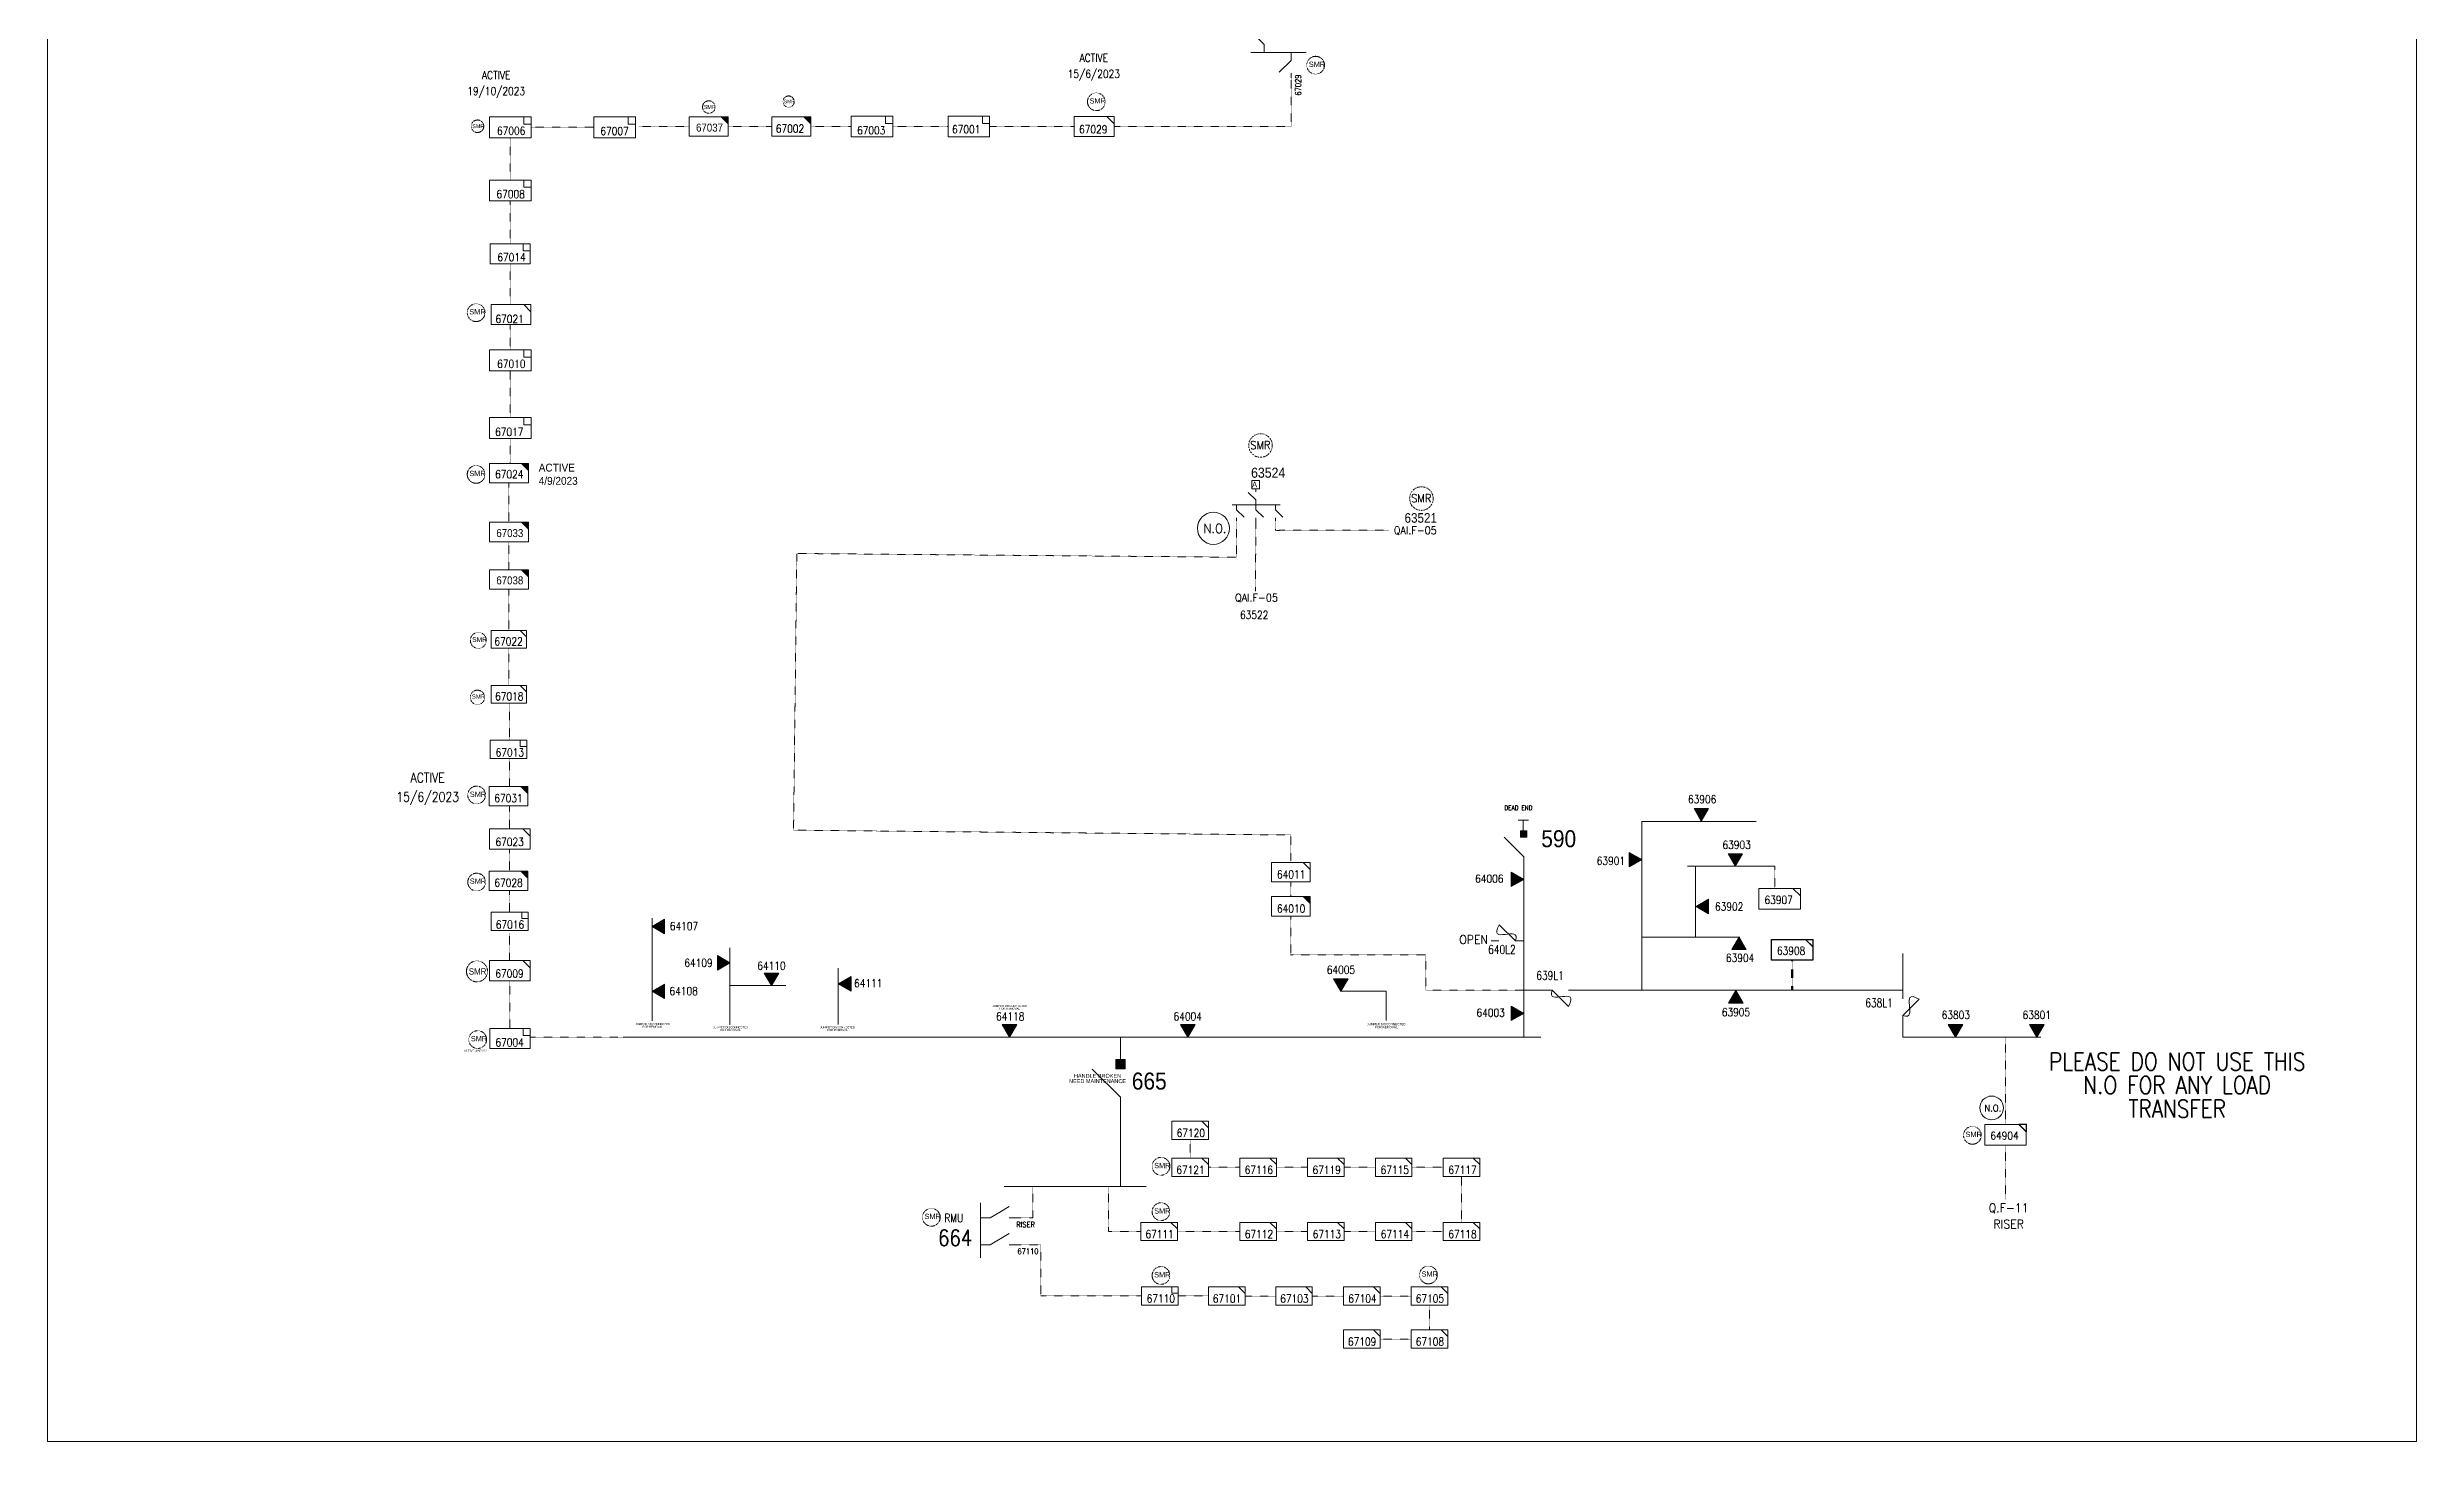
# Model space of a CAD drawing. Header units: metres. Extents: x 65984 to 144644, y -19036 to 23726.
# Drawn here: x 86688 to 88080, y -2114 to -1295 of the extents above; entities that cross this region are included whole.
import ezdxf
from ezdxf.enums import TextEntityAlignment as Align

# ---------------------------------------------------------------- set-up
doc = ezdxf.new("R2010")
doc.units = ezdxf.units.M
doc.header["$MEASUREMENT"] = 0
doc.linetypes.add('DGN Style 3', pattern=[0.013877, 0, -0.013877])
doc.linetypes.add('DGN Style 4', pattern=[1.6, 0.8, -0.4, 0, -0.4])
doc.layers.get('0').update_dxf_attribs({"color": 95, "lineweight": 40})
for name, color, linetype, lineweight in [('ABS', 7, 'Continuous', 40), ('ABS NUMBER', 112, 'Continuous', 30), ('d_eos', 111, 'Continuous', 40), ('d_tf', 1, 'Continuous', 40), ('d_tf no', 6, 'Continuous', 40), ('d_ug cable', 95, 'Continuous', 40), ('d_village name', 7, 'Continuous', 40), ('fedr no', 95, 'Continuous', 40), ('Level 37', 7, 'Continuous', 0), ('O H MAIN FEEDER', 4, 'Continuous', 100), ('SW N O', 114, 'Continuous', 30)]:
    doc.layers.add(name, color=color, linetype=linetype, lineweight=lineweight)
doc.styles.add('NASKHF', font='naskhf.shx', dxfattribs={"height": 8})
doc.styles.add('Style-Arial', font='arial.ttf')
doc.styles.add('Style-ENGINEERING', font='ENGINEERING.shx')
doc.styles.add('Style-msdefault', font='msdefault.shx')
doc.styles.add('Style-simplex', font='simplex.shx')
doc.styles.add('Style-STANDARD', font='STANDARD.shx')

# ---------------------------------------------------------------- blocks, each defined once
blk = doc.blocks.new('*U1217')
at = {"layer": 'd_eos', "color": 2, "linetype": 'Continuous', "lineweight": 13, "ltscale": 0.638341}
for p, q in [((0, -16.2), (0, 16.2)), ((-12.1, 7.4), (-14.9, 7.4)), ((-4.7, 7.4), (-11.5, 0.4)), ((0, 7.4), (-4.7, 7.4)), ((0, -8.4), (4.6, -8.4)), ((4.6, -8.4), (11.4, -15.4)), ((12.1, -8.4), (14.9, -8.4))]:
    blk.add_line(p, q, dxfattribs=at)
blk = doc.blocks.new('TF3_3_2')
at = {"layer": 'd_village name', "color": 0, "linetype": 'Continuous', "lineweight": -2, "ltscale": 500}
for p, q in [((5650, 4500), (9150, 4500)), ((9150, 4500), (9150, 1000))]:
    blk.add_line(p, q, dxfattribs=at)
at = {"layer": 'd_village name', "color": 0, "linetype": 'Continuous', "lineweight": -2, "ltscale": 500, "flags": 128}
blk.add_lwpolyline([(9150, 1000), (5650, 1000), (5650, 4500)], dxfattribs=at)
at = {"layer": 'd_village name', "color": 0, "linetype": 'Continuous', "lineweight": -2, "ltscale": 500}
blk.add_3dface([(-10850, 4500), (9150, 4500), (9150, -5500), (-10850, -5500)], dxfattribs=at)
blk = doc.blocks.new('TF_2_3')
at = {"layer": 'd_village name', "color": 0, "linetype": 'Continuous', "lineweight": -2, "ltscale": 500}
blk.add_line((3150, 2475), (4950, 675), dxfattribs=at)
blk.add_3dface([(-5050, 2475), (4950, 2475), (4950, -2525), (-5050, -2525)], dxfattribs=at)
blk = doc.blocks.new('exist.us-1000kva_1_2')
at = {"layer": 'd_village name', "color": 0, "linetype": 'Continuous', "lineweight": -2, "ltscale": 500, "flags": 128}
blk.add_lwpolyline([(19997, 6459), (16400, 10000), (20000, 10000)], close=True, dxfattribs=at)
at = {"layer": 'd_village name', "color": 0, "linetype": 'Continuous', "lineweight": -2, "ltscale": 500, "extrusion": (0, 0, -1)}
blk.add_solid([(-19997, 6459), (-16400, 10000), (-20000, 10000)], dxfattribs=at)
at = {"layer": 'd_village name', "color": 0, "linetype": 'DGN Style 3', "lineweight": -2, "ltscale": 500, "xscale": 2, "yscale": 2}
blk.add_blockref('TF_2_3', (10100, 5050), dxfattribs=at)
blk = doc.blocks.new('TF_1_3')
at = {"layer": 'd_village name', "color": 0, "linetype": 'Continuous', "lineweight": -2, "ltscale": 500}
blk.add_line((3150, 2475), (4950, 675), dxfattribs=at)
blk.add_3dface([(-5050, 2475), (4950, 2475), (4950, -2525), (-5050, -2525)], dxfattribs=at)
blk = doc.blocks.new('TRANS_2_2')
at = {"color": 0, "linetype": 'Continuous', "lineweight": -2, "ltscale": 500, "flags": 128}
blk.add_lwpolyline([(8668600, 4991700), (8668600, -5008300), (9500, -8300)], close=True, dxfattribs=at)
at = {"color": 0, "linetype": 'Continuous', "lineweight": -2, "ltscale": 500}
blk.add_solid([(8668600, 4991700), (8668600, -5008300), (9500, -8300)], dxfattribs=at)
blk = doc.blocks.new('ABS2_1_1')
at = {"color": 0, "linetype": 'ByBlock', "lineweight": -2, "ltscale": 500}
for q in [(-29900, 43500), (0, 0)]:
    blk.add_line((0, 13600), q, dxfattribs=at)
at = {"color": 0, "linetype": 'ByBlock', "lineweight": -2, "ltscale": 500, "flags": 128}
for points in [[(5000, 43600), (-5000, 43600), (-5000, 53600), (5000, 53600)], [(3791, 49653), (3791, 49653), (3791, 49653)]]:
    blk.add_lwpolyline(points, close=True, dxfattribs=at)
at = {"color": 0, "linetype": 'ByBlock', "lineweight": -2, "ltscale": 500}
for points in [[(5000, 43600), (-5000, 43600), (5000, 53600), (-5000, 53600)], [(3791, 49653), (3791, 49653), (3791, 49653)]]:
    blk.add_solid(points, dxfattribs=at)
blk = doc.blocks.new('*U1218')
at = {"layer": 'd_eos', "color": 2, "linetype": 'Continuous', "lineweight": 13, "ltscale": 0.638341}
for p, q in [((-19.7, 13.2), (-19.7, 26.5)), ((-19.7, -13.2), (-4.1, 13.2)), ((17.4, 13.2), (17.4, 26.5)), ((25.3, 0), (33.1, 13.2)), ((-37.9, -26.5), (37.9, -26.5)), ((-19.7, -26.5), (-19.7, -13.2)), ((17.4, -13.2), (25.3, 0)), ((17.4, -26.5), (17.4, -13.2))]:
    blk.add_line(p, q, dxfattribs=at)
blk = doc.blocks.new('FUSE01_1')
at = {"color": 0, "linetype": 'ByBlock', "lineweight": -2, "ltscale": 500}
blk.add_line((0, -8575), (0, -11275), dxfattribs=at)
at = {"color": 0, "linetype": 'ByBlock', "lineweight": -2, "ltscale": 500, "flags": 128}
blk.add_lwpolyline([(0, 25), (0, -2875), (-5600, -8475)], dxfattribs=at)
at = {"color": 0, "linetype": 'ByBlock', "lineweight": -2, "ltscale": 500}
blk.add_open_spline([(-5600, -8475), (1700, -12675), (-5800, -675), (0, -2875)], degree=3, dxfattribs=at)
blk = doc.blocks.new('TF_2_2')
at = {"layer": 'd_village name', "color": 0, "linetype": 'Continuous', "lineweight": 30, "ltscale": 500}
blk.add_line((3150, 2475), (4950, 675), dxfattribs=at)
blk.add_3dface([(-5050, 2475), (4950, 2475), (4950, -2525), (-5050, -2525)], dxfattribs=at)
blk = doc.blocks.new('*U1404')
at = {"layer": 'SW N O', "color": 3, "lineweight": 13, "ltscale": 0.426762}
blk.add_circle((0, 0), 16.8, dxfattribs=at)
at = {"layer": 'SW N O', "color": 3, "lineweight": 13, "style": 'Style-STANDARD'}
blk.add_text('N.O.', height=9.6, dxfattribs=at).set_placement((1.7, -0.2), align=Align.MIDDLE_CENTER)
blk = doc.blocks.new('*U4092')
at = {"layer": 'd_eos', "color": 2, "linetype": 'Continuous', "lineweight": 13, "ltscale": 0.407089}
for p, q in [((-2, -11.1), (-2, 12.4)), ((-8.4, 10.3), (-9.9, 10.3)), ((-8.4, 0.8), (-9.9, 0.8)), ((-4.5, 10.3), (-8.1, 6.6)), ((-4.5, 0.8), (-8.1, -2.9)), ((-2, 10.3), (-4.5, 10.3)), ((-2, 0.8), (-4.5, 0.8)), ((-2, 0.9), (0.5, 0.9)), ((0.5, 0.9), (4.1, 4.6)), ((4.4, 0.9), (5.9, 0.9)), ((-8.4, -8.7), (-9.9, -8.7)), ((-4.5, -8.7), (-8.1, -12.4)), ((-2, -8.7), (-4.5, -8.7))]:
    blk.add_line(p, q, dxfattribs=at)
at = {"layer": 'd_ug cable', "color": 2, "linetype": 'Continuous', "lineweight": 0, "flags": 128}
blk.add_lwpolyline([(5.9, -0.9), (9.9, -0.9), (9.9, 2.9), (5.9, 2.9)], close=True, dxfattribs=at)
blk = doc.blocks.new('*U4298')
at = {"layer": 'SW N O', "color": 3, "lineweight": 13, "ltscale": 0.426762}
blk.add_circle((0, 0), 16.8, dxfattribs=at)
at = {"layer": 'SW N O', "color": 3, "lineweight": 13, "style": 'Style-STANDARD'}
blk.add_text('N.O.', height=9.6, dxfattribs=at).set_placement((1.7, -0.2), align=Align.MIDDLE_CENTER)

msp = doc.modelspace()

# ---------------------------------------------------------------- linework, layer by layer
at = {"color": 251, "linetype": 'DGN Style 3', "lineweight": 13}
for p, q in [((86959.7, -1347.7), (86959.7, -1372.6)), ((86971.9, -1341.6), (87008.9, -1341.6)), ((87035.2, -1341.2), (87064.9, -1341.2)), ((87087.7, -1341.2), (87113.5, -1341.2)), ((87136.5, -1341.2), (87160.1, -1341.2)), ((87184.5, -1341.2), (87217, -1341.2)), ((87241.4, -1341.2), (87291.2, -1341.2)), ((86959.6, -1410.2), (86959.6, -1384.8)), ((86959.6, -1445.9), (86959.6, -1422)), ((86959.6, -1472.5), (86959.6, -1457.6)), ((86959.6, -1512.3), (86959.6, -1484.7)), ((86958.9, -1550.7), (86958.9, -1573.9)), ((87386.6, -1594.4), (87386.6, -1573.1)), ((87397.7, -1614.3), (87398, -1572.4)), ((87409.5, -1578.6), (87409.5, -1571.6)), ((86958.9, -1585.3), (86958.9, -1601.7)), ((87409.5, -1578.6), (87424.3, -1578.5)), ((87126.2, -1754.9), (87128.1, -1592.4)), ((87386.6, -1594.4), (87128.5, -1592.2)), ((86958.9, -1613.2), (86958.9, -1637.6)), ((86958.9, -1648), (86958.9, -1669.9)), ((86959.2, -1680.3), (86959.2, -1701.9)), ((86959.2, -1712.7), (86959.2, -1729.2)), ((86959.2, -1740.6), (86959.2, -1754)), ((86959.2, -1766.1), (86959.2, -1778.9)), ((87418.6, -1757.7), (87126.2, -1754.9)), ((87418.5, -1772.9), (87418.6, -1757.7)), ((87703, -1776.1), (87703, -1789.2)), ((86959.2, -1790.4), (86959.2, -1803)), ((87418.6, -1794), (87418.6, -1785.2)), ((87418.6, -1828), (87418.6, -1805.3)), ((86959.2, -1815.4), (86959.2, -1831.4)), ((87497.9, -1828.1), (87418.3, -1828.1)), ((87497.9, -1827.9), (87497.9, -1849)), ((86959.5, -1843.4), (86959.5, -1871.4)), ((87497.8, -1849), (87556.1, -1849)), ((87026.1, -1876.5), (86971.5, -1876.5)), ((87838.7, -1876.5), (87838.7, -1927.8)), ((87359.4, -1947.6), (87359.4, -1936.7)), ((87388.5, -1953), (87370.2, -1953)), ((87410, -1953), (87428.4, -1953)), ((87449.9, -1953), (87468.2, -1953)), ((87489.8, -1953), (87508.1, -1953)), ((87518.9, -1985.4), (87518.9, -1958.4)), ((87351.8, -1990.8), (87388.5, -1990.8)), ((87410, -1990.8), (87428.4, -1990.8)), ((87449.9, -1990.8), (87468.2, -1990.8)), ((87489.8, -1990.8), (87508.1, -1990.8)), ((87258.7, -1998.7), (87271.5, -1998.7)), ((87352.3, -2028.7), (87370.2, -2028.7)), ((87391.7, -2028.8), (87409.6, -2028.8)), ((87431.1, -2028.8), (87449.5, -2028.8)), ((87471, -2028.8), (87489.3, -2028.8)), ((87500.1, -2034.1), (87500.1, -2048.7)), ((87489.3, -2054.1), (87471, -2054.1))]:
    msp.add_line(p, q, dxfattribs=at)
at = {"color": 94, "linetype": 'DGN Style 3', "lineweight": 13}
msp.add_line((87424.5, -1578.5), (87476.2, -1578.5), dxfattribs=at)
at = {"color": 251, "linetype": 'Continuous', "lineweight": 13, "ltscale": 0.345677}
for p, q in [((87552.1, -1748.9), (87558.2, -1748.9)), ((87555.2, -1748.9), (87555.2, -1755.1))]:
    msp.add_line(p, q, dxfattribs=at)
at = {"color": 251, "linetype": 'Continuous', "lineweight": 13, "ltscale": 0.426762}
for p, q in [((87555.5, -1876.5), (87555.5, -1772.5)), ((87656.5, -1776.1), (87703, -1776.1)), ((87043, -1867), (87043, -1806.7)), ((87088.8, -1869.4), (87088.8, -1824)), ((87555.5, -1819.9), (87551.7, -1819.9)), ((87624.9, -1817.7), (87682.4, -1817.7)), ((87152.4, -1869.2), (87152.4, -1836)), ((87088.8, -1846.3), (87121.6, -1846.3)), ((87778.3, -1848.5), (87778.3, -1851.3)), ((87778.3, -1865.6), (87778.3, -1876.5)), ((87026.1, -1876.5), (87565.4, -1876.5)), ((87318.3, -1876.5), (87318.3, -1889.7)), ((87778.3, -1876.5), (87859.4, -1876.5)), ((87318.3, -1918.9), (87318.3, -1964.3)), ((87250.1, -1964.3), (87333.4, -1964.3))]:
    msp.add_line(p, q, dxfattribs=at)
at = {"color": 251, "linetype": 'DGN Style 3', "lineweight": 140}
msp.add_line((87713.3, -1848.9), (87713.3, -1831.3), dxfattribs=at)
at = {"color": 6, "linetype": 'DGN Style 3', "lineweight": 13}
msp.add_line((87838.7, -1940), (87838.7, -1972.1), dxfattribs=at)
at = {"color": 251, "linetype": 'DGN Style 3', "lineweight": 13, "flags": 128}
for points in [[(87418.7, -1312.5), (87418.7, -1341.2), (87314.6, -1341.2)], [(86959.6, -1524.5), (86959.6, -1539.3)], [(87258.7, -1982.8), (87266.9, -1982.8), (87266.9, -1964.3)], [(87330.3, -1990.8), (87311.3, -1990.8), (87311.3, -1964.3)], [(87330.7, -2028.7), (87271.5, -2028.7), (87271.5, -1998.7)]]:
    msp.add_lwpolyline(points, dxfattribs=at)
at = {"color": 251, "linetype": 'Continuous', "lineweight": 13, "ltscale": 0.426762, "flags": 128}
for points in [[(87624.9, -1848.9), (87624.9, -1749.7), (87692.1, -1749.7)], [(87656.5, -1817.7), (87656.5, -1776.1), (87651.7, -1776.1)], [(87583.2, -1848.9), (87778.3, -1848.9), (87778.3, -1827.4)], [(87474.6, -1866.8), (87474.6, -1849.5), (87447.6, -1849.5)], [(87555.5, -1848.9), (87571.8, -1848.9)]]:
    msp.add_lwpolyline(points, dxfattribs=at)
at = {"color": 251, "linetype": 'Continuous', "lineweight": 13, "ltscale": 0.61027, "flags": 128}
msp.add_lwpolyline([(87718.1, -1793.5), (87713.7, -1789.2), (87718.1, -1789.2)], close=True, dxfattribs=at)
at = {"color": 251, "linetype": 'Continuous', "lineweight": 0, "ltscale": 0.61027, "flags": 128}
msp.add_lwpolyline([(87725.5, -1823.5), (87721.1, -1819.1), (87725.5, -1819.1)], close=True, dxfattribs=at)
at = {"color": 2, "linetype": 'Continuous', "lineweight": 13, "ltscale": 0.61027, "flags": 128}
msp.add_lwpolyline([(87850.9, -1932.2), (87846.5, -1927.8), (87850.9, -1927.8)], close=True, dxfattribs=at)
at = {"layer": 'd_ug cable', "color": 2, "linetype": 'DGN Style 3', "lineweight": 13}
for centre, radius in [((87433.1, -1305.1), 5.22), ((87304.2, -1326.6), 5.22), ((87076.4, -1329.7), 3.69), ((87123.3, -1326.5), 3.32), ((86940.4, -1341), 3.69), ((86939.6, -1450.6), 5.22), ((86939.6, -1545.7), 5.22), ((86940.9, -1643.3), 4.7), ((86940.4, -1676.8), 4.23), ((86939.9, -1734.2), 5.22), ((86939.9, -1785.4), 5.22), ((86940.1, -1837.9), 6.18), ((86940.5, -1878), 5.22), ((87819.2, -1934.3), 5.22), ((87342.2, -1952.5), 5.22), ((87207.2, -1982.5), 5.22), ((87342.2, -1979.2), 5.22), ((87342.2, -2016.7), 5.22), ((87499.4, -2016.4), 5.22)]:
    msp.add_circle(centre, radius, dxfattribs=at)
at = {"layer": 'd_ug cable', "color": 2, "linetype": 'DGN Style 4', "lineweight": 13}
for centre in [(87400.7, -1528.7), (87495.3, -1559.9)]:
    msp.add_circle(centre, 6.93, dxfattribs=at)
at = {"layer": 'O H MAIN FEEDER', "color": 140, "lineweight": 13, "ltscale": 0.498271, "flags": 128}
msp.add_lwpolyline([(86687.6, -895.4), (88080.3, -895.4), (88080.3, -2114.4), (86687.6, -2114.4)], close=True, dxfattribs=at)

# ---------------------------------------------------------------- block references
at = {"color": 2, "linetype": 'Continuous', "lineweight": 13, "ltscale": 0.61027, "xscale": 0.001220227624376638, "yscale": 0.001220227624376638, "zscale": 0.001220227624376638, "rotation": 359.9999999999999}
msp.add_blockref('TF3_3_2', (86960.7, -1341), dxfattribs=at)
at = {"color": 251, "linetype": 'Continuous', "lineweight": 13, "ltscale": 0.61027, "xscale": 0.001220227624376638, "yscale": 0.001220227624376638, "zscale": 0.001220227624376638, "rotation": 359.9999999999999}
for p in [(87022.1, -1341), (87173.4, -1340.6), (87230.3, -1340.6), (86960.7, -1378.1), (86960.7, -1478), (86960.7, -1517.8)]:
    msp.add_blockref('TF3_3_2', p, dxfattribs=at)
at = {"color": 2, "linetype": 'DGN Style 3', "lineweight": 13, "ltscale": 0.584771, "xscale": 0.001142945305179599, "yscale": 0.001142945305179599, "zscale": 0.001280917013912203, "rotation": 359.9999999999999}
for p in [(87064.9, -1346.9), (87113.5, -1346.9), (86947.5, -1550.7), (86947.2, -1740.6), (86947.2, -1790.4)]:
    msp.add_blockref('exist.us-1000kva_1_2', p, dxfattribs=at)
at = {"color": 2, "linetype": 'DGN Style 3', "lineweight": 13, "ltscale": 0.595798, "xscale": 0.002347824977404232, "yscale": 0.002347824977404232, "zscale": 0.002441080165275587, "rotation": 359.9999999999999}
for p in [(87303, -1341.1), (86960.2, -1451.7)]:
    msp.add_blockref('TF_2_3', p, dxfattribs=at)
at = {"color": 251, "linetype": 'Continuous', "lineweight": 13, "ltscale": 0.595979, "xscale": 0.001177366511564039, "yscale": 0.001177366511564039, "zscale": 0.001220227624376638, "rotation": 359.9999999999999}
msp.add_blockref('TF3_3_2', (86960.6, -1415.5), dxfattribs=at)
at = {"color": 251, "linetype": 'DGN Style 3', "lineweight": 13, "ltscale": 0.584771, "xscale": 0.001142945305179599, "yscale": 0.001142945305179599, "zscale": 0.001280917013912203, "rotation": 359.9999999999999}
for p in [(86947.5, -1585.3), (86947.5, -1613.2), (87407.1, -1805.4)]:
    msp.add_blockref('exist.us-1000kva_1_2', p, dxfattribs=at)
at = {"color": 2, "linetype": 'Continuous', "lineweight": 13, "ltscale": 0.549195, "xscale": 0.002074632464045928, "yscale": 0.002074632464045928, "zscale": 0.002441080165275587}
for p in [(86959, -1642.7), (86959, -1675)]:
    msp.add_blockref('TF_1_3', p, dxfattribs=at)
at = {"color": 251, "linetype": 'Continuous', "lineweight": 13, "ltscale": 0.562935, "xscale": 0.001073251874609489, "yscale": 0.001073251874609489, "zscale": 0.001286382581781385, "rotation": 359.9999999999999}
msp.add_blockref('TF3_3_2', (86959.5, -1706.8), dxfattribs=at)
at = {"color": 251, "linetype": 'Continuous', "lineweight": 13, "ltscale": 0.602674, "xscale": 0.002390642314642665, "yscale": 0.002390642314642665, "zscale": 0.002612737204963807}
msp.add_blockref('TF_1_3', (86959.6, -1760), dxfattribs=at)
at = {"color": 251, "linetype": 'Continuous', "lineweight": 13, "ltscale": 0.581526, "xscale": 0.002268612974354864, "yscale": 0.002268612974354864, "zscale": 0.002441080165275587}
msp.add_blockref('TF_1_3', (87418.7, -1779.5), dxfattribs=at)
at = {"color": 251, "linetype": 'DGN Style 3', "lineweight": 13, "ltscale": 0.61027, "xscale": 0.002441080165275587, "yscale": 0.002441080165275587, "zscale": 0.002441080165275587, "rotation": 359.9999999999999}
msp.add_blockref('TF_2_3', (87706, -1795.2), dxfattribs=at)
at = {"color": 251, "linetype": 'Continuous', "lineweight": 13, "ltscale": 0.5679, "xscale": 0.00108892788810803, "yscale": 0.00108892788810803, "zscale": 0.001331370513601653, "rotation": 359.9999999999999}
msp.add_blockref('TF3_3_2', (86960.3, -1807.9), dxfattribs=at)
at = {"color": 7, "linetype": 'Continuous', "lineweight": 13, "ltscale": 0.426762, "xscale": 0.001707049066626284, "yscale": 0.001707049066626284, "zscale": 0.001707049066626284}
for p, rotation in [((87555.5, -1820), 270.0000000000005), ((87567.2, -1848.9), 90), ((87778.3, -1868.7), 180)]:
    msp.add_blockref('FUSE01_1', p, dxfattribs=dict(at, rotation=rotation))
at = {"color": 251, "linetype": 'DGN Style 3', "lineweight": 106, "ltscale": 0.61027, "xscale": 0.002441080165275587, "yscale": 0.002441080165275587, "zscale": 0.002441080165275587, "rotation": 359.9999999999999}
msp.add_blockref('TF_2_2', (87713.4, -1825.2), dxfattribs=at)
at = {"color": 2, "linetype": 'Continuous', "lineweight": 13, "ltscale": 0.602674, "xscale": 0.002390642314642665, "yscale": 0.002390642314642665, "zscale": 0.002612737204963807}
msp.add_blockref('TF_1_3', (86959.6, -1837.4), dxfattribs=at)
at = {"color": 2, "linetype": 'Continuous', "lineweight": 13, "ltscale": 0.60026, "xscale": 0.00118674129895863, "yscale": 0.00118674129895863, "zscale": 0.001321871509153514, "rotation": 359.9999999999999}
msp.add_blockref('TF3_3_2', (86960.5, -1876.8), dxfattribs=at)
at = {"color": 251, "linetype": 'Continuous', "lineweight": 13, "ltscale": 0.563822, "xscale": 0.002152305882020979, "yscale": 0.002152305882020979, "zscale": 0.002612737204963807}
for p in [(87359.5, -1931.3), (87399.4, -1953), (87439.2, -1953), (87479.1, -1953), (87519, -1953), (87399.4, -1990.8), (87439.2, -1990.8), (87479.1, -1990.8), (87519, -1990.8), (87381, -2028.7), (87420.5, -2028.7), (87460.3, -2028.7), (87460.3, -2054), (87500.2, -2054)]:
    msp.add_blockref('TF_1_3', p, dxfattribs=at)
at = {"color": 2, "linetype": 'DGN Style 3', "lineweight": 13, "ltscale": 0.61027, "xscale": 0.002441080165275587, "yscale": 0.002441080165275587, "zscale": 0.002441080165275587, "rotation": 359.9999999999999}
msp.add_blockref('TF_2_3', (87838.8, -1933.9), dxfattribs=at)
at = {"color": 2, "linetype": 'Continuous', "lineweight": 13, "ltscale": 0.563822, "xscale": 0.002152305882020979, "yscale": 0.002152305882020979, "zscale": 0.002612737204963807}
for p in [(87359.5, -1953), (87341.2, -1990.8), (87500.2, -2028.7)]:
    msp.add_blockref('TF_1_3', p, dxfattribs=at)
at = {"color": 2, "linetype": 'Continuous', "lineweight": 13, "ltscale": 0.56207, "xscale": 0.001076152941011311, "yscale": 0.001076152941011311, "zscale": 0.001220227624376638, "rotation": 359.9999999999999}
msp.add_blockref('TF3_3_2', (87342.4, -2028.2), dxfattribs=at)
at = {"layer": 'ABS', "color": 7, "linetype": 'Continuous', "lineweight": 13, "ltscale": 0.574112, "xscale": 0.0003846557371727503, "yscale": 0.0003846557371727503, "zscale": 0.0002547313057981323, "rotation": 359.9999999999997}
msp.add_blockref('ABS2_1_1', (87555.4, -1775.8), dxfattribs=at)
at = {"layer": 'ABS', "color": 7, "linetype": 'Continuous', "lineweight": 13, "ltscale": 0.829472, "xscale": 0.000555747191877611, "yscale": 0.000555747191877611, "zscale": 0.0003680335276451397, "rotation": 359.9999999999997}
msp.add_blockref('ABS2_1_1', (87318.4, -1919.5), dxfattribs=at)
at = {"layer": 'd_eos', "color": 2, "linetype": 'Continuous', "lineweight": 13, "ltscale": 0.638341, "extrusion": (0, 0, -1), "rotation": 90.00000000000006}
msp.add_blockref('*U1217', (-87411.3, -1297.6), dxfattribs=at)
at = {"layer": 'd_eos', "color": 2, "linetype": 'Continuous', "lineweight": 13, "ltscale": 0.638341, "extrusion": (0, 0, -1), "xscale": 0.4267622666565712, "yscale": 0.4267622666565712, "zscale": 0.4267622666565712, "rotation": 90}
msp.add_blockref('*U1218', (-87247.4, -1990.2), dxfattribs=at)
at = {"layer": 'd_tf', "color": 251, "linetype": 'Continuous', "lineweight": 13, "ltscale": 0.426762, "xscale": 8.535245333131417e-07, "yscale": 8.535245333131417e-07, "zscale": 8.535245333131417e-07}
for p, rotation in [((87659.8, -1749.6), 89.9999999999999), ((87624.9, -1772.2), 180), ((87679.8, -1776.1), 89.9999999999999), ((87555.5, -1783.8), 180), ((87656.7, -1799.8), 359.9999999999998), ((87043, -1811.5), 359.9999999999999), ((87682, -1817.7), 270), ((87088.8, -1832.9), 180), ((87113.2, -1846.3), 90), ((87447.9, -1849.6), 90), ((87680.1, -1849.1), 270), ((87555.5, -1862.6), 180), ((87253.1, -1876.5), 90), ((87358, -1876.5), 90), ((87809.3, -1876.5), 90.00000000000001), ((87857.1, -1876.5), 90.00000000000001)]:
    msp.add_blockref('TRANS_2_2', p, dxfattribs=dict(at, rotation=rotation))
for p in [(87043, -1849.6), (87152.7, -1845.2)]:
    msp.add_blockref('TRANS_2_2', p, dxfattribs=at)
at = {"layer": 'd_ug cable', "color": 2, "linetype": 'Continuous', "lineweight": 0, "xscale": 1.2, "yscale": 1.2, "zscale": 1.2, "rotation": 90}
msp.add_blockref('*U4092', (87399, -1561.2), dxfattribs=at)
at = {"layer": 'SW N O', "color": 3, "lineweight": 13}
for name, p, xscale, yscale, zscale in [('*U4298', (87373, -1577.4), 0.560803980153795, 0.560803980153795, 0.560803980153795), ('*U1404', (87830.5, -1918.2), 0.4151852152086544, 0.4151852152086544, 0.4151852152086544)]:
    msp.add_blockref(name, p, dxfattribs=dict(at, xscale=xscale, yscale=yscale, zscale=zscale))

# ---------------------------------------------------------------- texts
at = {"color": 7, "linetype": 'Continuous', "lineweight": 13, "style": 'Style-STANDARD', "width": 0.833333}
for s, p in [('640L2', (87542.6, -1825)), ('639L1', (87570.9, -1840.3)), ('638L1', (87764.3, -1856.4))]:
    msp.add_text(s, height=5.12, dxfattribs=at).set_placement(p, align=Align.MIDDLE_CENTER)
at = {"layer": 'ABS NUMBER', "color": 7, "lineweight": 13, "style": 'Style-Arial', "width": 0.88}
for s, p in [('590', (87576, -1759.9)), ('665', (87335.3, -1902.4))]:
    msp.add_text(s, height=10, dxfattribs=at).set_placement(p, align=Align.MIDDLE_CENTER)
at = {"layer": 'd_tf no', "color": 1, "linetype": 'Continuous', "lineweight": 40, "style": 'Style-msdefault', "width": 0.945946}
for height, p in [(3.12, (87429.1, -1303)), (2.32, (87073.4, -1328.5)), (2.09, (87120.5, -1325.4)), (3.12, (87300.2, -1324.5)), (2.32, (86937.3, -1339.8)), (3.12, (86935.6, -1448.5)), (3.12, (86935.6, -1543.6)), (2.81, (86937.3, -1641.4)), (2.53, (86937.1, -1675.1)), (3.12, (86935.9, -1732.2)), (3.12, (86935.9, -1783.3)), (3.69, (86935.3, -1836.1)), (3.12, (86936.5, -1875.9)), (3.12, (87815.2, -1932.2)), (3.12, (87338.2, -1950.5)), (3.12, (87338.2, -1977.2)), (3.12, (87203.2, -1980.4)), (3.12, (87338.2, -2014.7)), (3.12, (87495.4, -2014.3))]:
    msp.add_text('SMR', height=height, dxfattribs=at).set_placement(p, align=Align.TOP_LEFT)
at = {"layer": 'd_tf no', "color": 2, "linetype": 'Continuous', "lineweight": 13, "width": 0.909091}
for s, style, p in [('67006', 'Style-STANDARD', (86960.2, -1343.7)), ('67037', 'Style-msdefault', (87076.8, -1341.8)), ('67002', 'Style-STANDARD', (87124.1, -1342.4)), ('67021', 'Style-STANDARD', (86959.3, -1454.3)), ('67024', 'Style-STANDARD', (86959.1, -1545.6)), ('67022', 'Style-STANDARD', (86958.7, -1643.9)), ('67018', 'Style-STANDARD', (86959.1, -1676.2)), ('67028', 'Style-STANDARD', (86958.7, -1785.8)), ('67009', 'Style-STANDARD', (86959.2, -1839.2)), ('67004', 'Style-STANDARD', (86959.3, -1879.7)), ('64904', 'Style-STANDARD', (87838.1, -1934.5)), ('67111', 'Style-STANDARD', (87341.4, -1992.4)), ('67105', 'Style-STANDARD', (87500.3, -2030.3))]:
    msp.add_text(s, height=4.69, dxfattribs=dict(at, style=style)).set_placement(p, align=Align.MIDDLE_CENTER)
at = {"layer": 'd_tf no', "color": 251, "linetype": 'Continuous', "lineweight": 13, "width": 0.909091}
for s, style, p in [('67007', 'Style-STANDARD', (87021, -1343.8)), ('67003', 'Style-STANDARD', (87171.9, -1343.4)), ('67001', 'Style-STANDARD', (87227.7, -1342.8)), ('67008', 'Style-STANDARD', (86959.9, -1380.9)), ('67014', 'Style-STANDARD', (86960.4, -1418)), ('67010', 'Style-STANDARD', (86960.3, -1480.7)), ('67017', 'Style-STANDARD', (86959.1, -1520.7)), ('67033', 'Style-msdefault', (86959.4, -1580.2)), ('67038', 'Style-msdefault', (86959.4, -1608)), ('63522', 'Style-STANDARD', (87397, -1628.3)), ('67013', 'Style-STANDARD', (86959.4, -1709.2)), ('63906', 'Style-STANDARD', (87660.3, -1736.7)), ('67023', 'Style-STANDARD', (86959.3, -1761.8)), ('63903', 'Style-STANDARD', (87680.6, -1763.5)), ('64011', 'Style-STANDARD', (87418.7, -1780.9)), ('64006', 'Style-STANDARD', (87535.2, -1783.4)), ('63901', 'Style-STANDARD', (87606.7, -1772.9)), ('63907', 'Style-STANDARD', (87705.3, -1795.9)), ('67016', 'Style-STANDARD', (86959.5, -1810.4)), ('64107', 'Style-STANDARD', (87061.8, -1811.3)), ('64010', 'Style-STANDARD', (87418.7, -1801)), ('63902', 'Style-STANDARD', (87676.2, -1799.8)), ('64109', 'Style-STANDARD', (87070.3, -1832.9)), ('64110', 'Style-STANDARD', (87113.2, -1834.6)), ('64005', 'Style-STANDARD', (87448, -1837)), ('63904', 'Style-STANDARD', (87682.6, -1830)), ('64108', 'Style-STANDARD', (87061.6, -1849.5)), ('64111', 'Style-STANDARD', (87170.1, -1844.9)), ('64118', 'Style-STANDARD', (87253.6, -1864.4)), ('64004', 'Style-STANDARD', (87357.9, -1864.4)), ('64003', 'Style-STANDARD', (87536, -1862.2)), ('63905', 'Style-STANDARD', (87680.2, -1861.9)), ('63803', 'Style-STANDARD', (87809.4, -1863.5)), ('63801', 'Style-STANDARD', (87857, -1863.5)), ('67120', 'Style-STANDARD', (87359.7, -1932.9)), ('67116', 'Style-STANDARD', (87399.7, -1954.6)), ('67119', 'Style-STANDARD', (87439.6, -1954.6)), ('67115', 'Style-STANDARD', (87479.6, -1954.6)), ('67117', 'Style-STANDARD', (87519.4, -1954.6)), ('67112', 'Style-STANDARD', (87399.8, -1992.4)), ('67113', 'Style-STANDARD', (87439.7, -1992.4)), ('67114', 'Style-STANDARD', (87479.7, -1992.4)), ('67118', 'Style-STANDARD', (87519.4, -1992.4)), ('67101', 'Style-STANDARD', (87381, -2030.3)), ('67103', 'Style-STANDARD', (87420.6, -2030.3)), ('67104', 'Style-STANDARD', (87460.6, -2030.3)), ('67109', 'Style-STANDARD', (87460.4, -2055.6)), ('67108', 'Style-STANDARD', (87500.3, -2055.6))]:
    msp.add_text(s, height=4.69, dxfattribs=dict(at, style=style)).set_placement(p, align=Align.MIDDLE_CENTER)
at = {"layer": 'd_tf no', "color": 111, "linetype": 'Continuous', "lineweight": 13, "style": 'Style-STANDARD', "width": 0.909091}
for s, p in [('67029', (87302.4, -1342.8)), ('67031', (86958.6, -1736.1)), ('67121', (87359.5, -1954.6)), ('67110', (87342.1, -2030.3))]:
    msp.add_text(s, height=4.69, dxfattribs=at).set_placement(p, align=Align.MIDDLE_CENTER)
at = {"layer": 'd_tf no', "color": 1, "linetype": 'Continuous', "lineweight": 13, "ltscale": 1.2, "style": 'Style-simplex', "width": 0.909091}
for p in [(87400.6, -1528.5), (87495.2, -1559.7)]:
    msp.add_text('SMR', height=4.73, dxfattribs=at).set_placement(p, align=Align.MIDDLE_CENTER)
at = {"layer": 'd_tf no', "color": 2, "linetype": 'Continuous', "lineweight": 13, "ltscale": 1.20404, "style": 'Style-msdefault', "width": 0.909091}
msp.add_text('63524', height=5.94, dxfattribs=at).set_placement((87405.2, -1544.7), align=Align.MIDDLE_CENTER)
at = {"layer": 'd_tf no', "color": 2, "linetype": 'Continuous', "lineweight": 13, "ltscale": 1.2, "style": 'Style-msdefault', "width": 0.909091}
msp.add_text('63521', height=5.63, dxfattribs=at).set_placement((87494.9, -1571.3), align=Align.MIDDLE_CENTER)
at = {"layer": 'd_tf no', "color": 5, "linetype": 'Continuous', "lineweight": 13, "ltscale": 0.802591, "style": 'Style-simplex', "width": 0.909091}
msp.add_text('DEAD END', height=2.7, dxfattribs=at).set_placement((87552.3, -1741.7), align=Align.MIDDLE_CENTER)
at = {"layer": 'd_tf no', "color": 5, "linetype": 'Continuous', "lineweight": 13, "ltscale": 1.355927, "style": 'Style-simplex', "width": 0.909091}
msp.add_text('OPEN', height=5.16, dxfattribs=at).set_placement((87526, -1819.2), align=Align.MIDDLE_CENTER)
at = {"layer": 'd_tf no', "color": 251, "linetype": 'Continuous', "lineweight": 40, "style": 'Style-STANDARD', "width": 0.909091}
msp.add_text('63908', height=4.69, dxfattribs=at).set_placement((87712.6, -1825.8), align=Align.MIDDLE_CENTER)
at = {"layer": 'd_tf no', "color": 7, "linetype": 'Continuous', "lineweight": 40, "style": 'Style-msdefault', "width": 0.945946}
msp.add_text('ACTIVE 4/9/2023', height=1.268, dxfattribs=at).set_placement((86932.4, -1883.9), align=Align.TOP_LEFT)
at = {"layer": 'd_tf no', "color": 111, "linetype": 'Continuous', "lineweight": 13, "attachment_point": 5, "line_spacing_factor": 1.2, "style": 'Style-STANDARD'}
for s, insert, char_height in [('\\H1x;\\W0.909091;ACTIVE\\P19/10/2023', (86951.4, -1316.4), 4.694), ('\\H1x;\\W0.909091;ACTIVE\\P15/6/2023', (87302.7, -1306.3), 4.694), ('\\H1x;\\W0.909091;ACTIVE\\P15/6/2023', (86911.1, -1730.6), 5.652)]:
    msp.add_mtext(s, dxfattribs=dict(at, insert=insert, char_height=char_height))
at = {"layer": 'd_tf no', "color": 121, "linetype": 'Continuous', "lineweight": 40, "insert": (86976.4, -1539.4), "char_height": 4.657, "attachment_point": 1, "style": 'NASKHF'}
msp.add_mtext('\\Fmsdefault;\\H1x;\\W0.945946;ACTIVE\\P4/9/2023', dxfattribs=at)
at = {"layer": 'd_tf no', "color": 5, "linetype": 'Continuous', "lineweight": 13, "ltscale": 0.275048, "char_height": 1.189, "attachment_point": 5, "line_spacing_factor": 0.8, "style": 'Style-ENGINEERING'}
for insert in [(87253.3, -1859), (87043.4, -1869.7), (87089.2, -1871.6), (87152, -1871.6)]:
    msp.add_mtext('\\H1x;\\W0.909091;JUMPER DISCONNECTED\\PFOR REMOVAL', dxfattribs=dict(at, insert=insert))
at = {"layer": 'd_tf no', "color": 5, "linetype": 'Continuous', "lineweight": 13, "ltscale": 0.305609, "insert": (87474.7, -1869.8), "char_height": 1.321, "attachment_point": 5, "line_spacing_factor": 0.8, "style": 'Style-ENGINEERING'}
msp.add_mtext('\\H1x;\\W0.909091;JUMPER DISCONNECTED\\PFOR REMOVAL', dxfattribs=at)
at = {"layer": 'd_tf no', "color": 2, "linetype": 'Continuous', "lineweight": 13, "insert": (87939.6, -1904.8), "char_height": 10.402, "width": 182.097, "attachment_point": 5, "line_spacing_factor": 0.8, "style": 'Style-STANDARD'}
msp.add_mtext('\\H1x;\\W0.909091;PLEASE DO NOT USE THIS N.O FOR ANY LOAD TRANSFER', dxfattribs=at)
at = {"layer": 'd_tf no', "color": 2, "linetype": 'Continuous', "lineweight": 13, "ltscale": 0.442538, "insert": (87304.9, -1900.9), "char_height": 2.334, "attachment_point": 5, "line_spacing_factor": 0.8, "style": 'Style-ENGINEERING'}
msp.add_mtext('\\H1x;\\W0.909091;HANDLE BROKEN\\PNEED MAINTENANCE', dxfattribs=at)
at = {"layer": 'fedr no', "color": 6, "linetype": 'Continuous', "lineweight": 13, "attachment_point": 5, "style": 'Style-STANDARD'}
for s, insert, char_height in [('QAI.F-05', (87491.7, -1578.8), 4.55), ('QAI.F-05', (87398.3, -1618.4), 4.55), ('Q.F-11', (87840.5, -1977.2), 5.19), ('RISER', (87840.5, -1986.5), 5.19)]:
    msp.add_mtext(s, dxfattribs=dict(at, insert=insert, char_height=char_height))
at = {"layer": 'Level 37', "color": 2, "linetype": 'Continuous', "lineweight": 13, "style": 'Style-STANDARD', "width": 0.909091}
msp.add_text('67029', height=3.49, rotation=90, dxfattribs=at).set_placement((87422.8, -1316.8), align=Align.MIDDLE_CENTER)
at = {"layer": 'Level 37', "color": 2, "linetype": 'Continuous', "lineweight": 13, "ltscale": 1.318939, "style": 'Style-msdefault', "width": 0.857143}
msp.add_text('A', height=3.37, dxfattribs=at).set_placement((87398.7, -1550), align=Align.TOP_RIGHT)
at = {"layer": 'Level 37', "color": 2, "linetype": 'Continuous', "lineweight": 13, "style": 'Style-STANDARD'}
for s, height, width, p in [('664', 9.39, 0.909091, (87221.2, -1994.6)), ('RMU', 4.99, 0.854701, (87220.4, -1982.9))]:
    msp.add_text(s, height=height, dxfattribs=dict(at, width=width)).set_placement(p, align=Align.MIDDLE_CENTER)
at = {"layer": 'Level 37', "color": 7, "linetype": 'Continuous', "lineweight": 13, "style": 'Style-STANDARD', "width": 0.909091}
for s, p in [('RISER', (87262.6, -1986.8)), ('67110', (87264, -2002.5))]:
    msp.add_text(s, height=3.17, rotation=360, dxfattribs=at).set_placement(p, align=Align.MIDDLE_CENTER)

doc.saveas('drawing.dxf')
